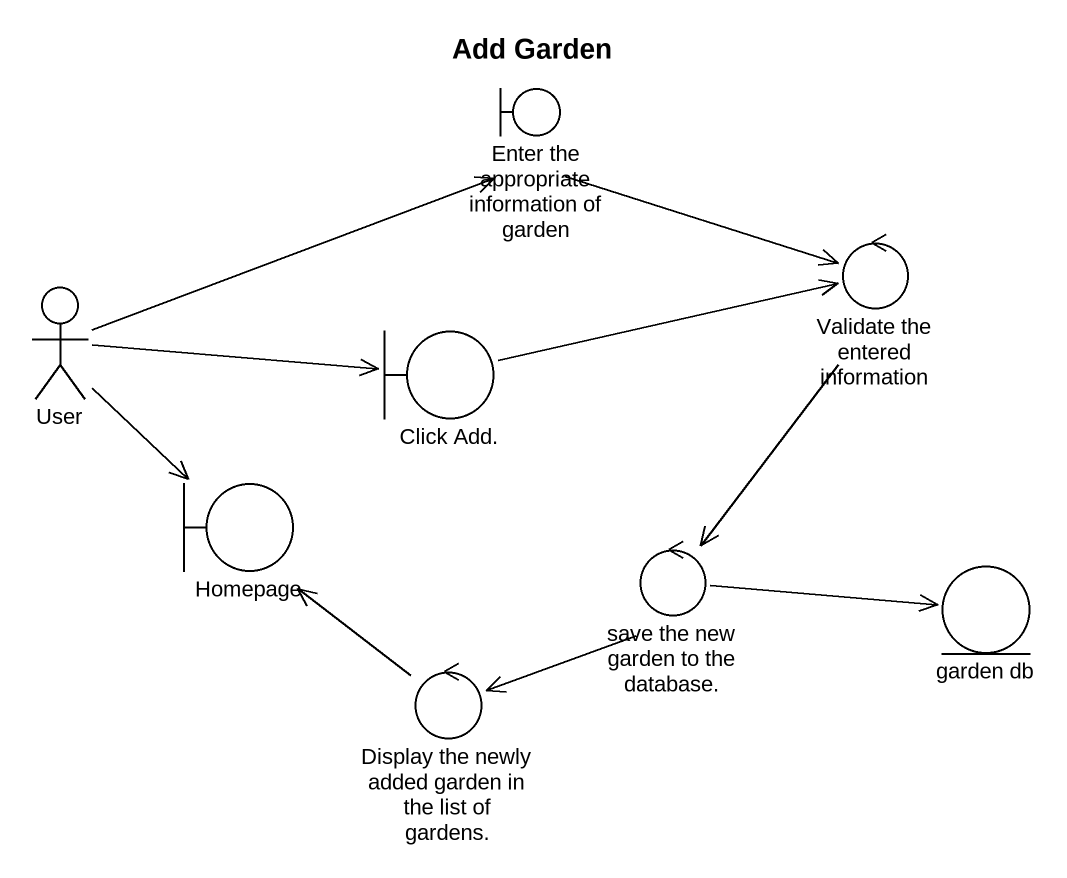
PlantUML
@startuml
title Add Garden
boundary "Enter the appropriate information of garden" as Enter_the_appropriate
actor User
control "Validate the entered information" as Validate_the_entered
boundary "Click Add." as Click_Add
boundary Homepage
control "save the new garden to the database." as save_the_new_garden_to_the
entity "garden db" as garden_db
control "Display the newly added garden in the list of gardens." as Display_the_newly_added
Enter_the_appropriate -right-> Validate_the_entered
User -right-> Enter_the_appropriate
User -right-> Click_Add
User --> Homepage
Validate_the_entered --> save_the_new_garden_to_the
Click_Add -right-> Validate_the_entered
save_the_new_garden_to_the -right-> garden_db
save_the_new_garden_to_the --> Display_the_newly_added
Display_the_newly_added -up-> Homepage
@enduml
